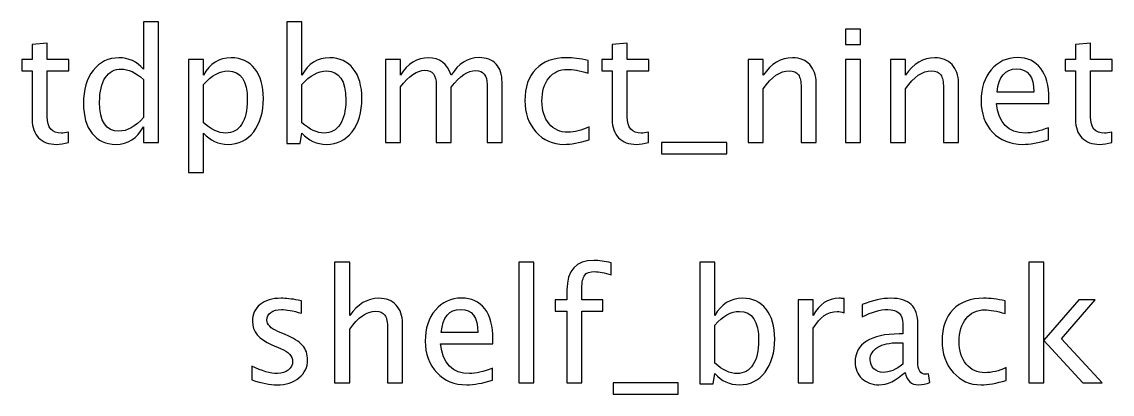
# Model space of a CAD drawing. Header units: centimetres. Extents: x -11.7 to 11.7, y -12.7 to 14.1.
# Drawn here: x -5.89 to 2.96, y 11.13 to 14.15 of the extents above; entities that cross this region are included whole.
import ezdxf

# ---------------------------------------------------------------- set-up
doc = ezdxf.new("R2010")
doc.units = ezdxf.units.CM
doc.header["$MEASUREMENT"] = 0
doc.layers.add('Layer 1', color=7, linetype='Continuous')

msp = doc.modelspace()

# ---------------------------------------------------------------- linework, layer by layer
at = {"layer": 'Layer 1'}
for points, knots in [([(-4.904, 13.17044), (-4.904, 13.17044), (-4.904, 13.29681), (-4.904, 13.29681), (-4.904, 13.29681), (-4.95374, 13.2024), (-5.02867, 13.1552), (-5.12879, 13.1552), (-5.12879, 13.1552), (-5.21007, 13.1552), (-5.27399, 13.18462), (-5.32056, 13.24368), (-5.32056, 13.24368), (-5.36713, 13.30273), (-5.39041, 13.38338), (-5.39041, 13.48561), (-5.39041, 13.48561), (-5.39041, 13.59737), (-5.36395, 13.68733), (-5.31125, 13.75549), (-5.31125, 13.75549), (-5.25833, 13.82343), (-5.1889, 13.85751), (-5.10275, 13.85751), (-5.10275, 13.85751), (-5.02296, 13.85751), (-4.95649, 13.82703), (-4.904, 13.76586), (-4.904, 13.76586), (-4.904, 13.76586), (-4.904, 14.14961), (-4.904, 14.14961), (-4.904, 14.14961), (-4.904, 14.14961), (-4.78208, 14.14961), (-4.78208, 14.14961), (-4.78208, 14.14961), (-4.78208, 14.14961), (-4.78208, 13.17044), (-4.78208, 13.17044), (-4.78208, 13.17044), (-4.78208, 13.17044), (-4.904, 13.17044), (-4.904, 13.17044)], [0, 0, 0, 0, 0.0833333, 0.0833333, 0.0833333, 0.0833333, 0.1666667, 0.1666667, 0.1666667, 0.1666667, 0.25, 0.25, 0.25, 0.25, 0.3333333, 0.3333333, 0.3333333, 0.3333333, 0.4166667, 0.4166667, 0.4166667, 0.4166667, 0.5, 0.5, 0.5, 0.5, 0.5833333, 0.5833333, 0.5833333, 0.5833333, 0.6666667, 0.6666667, 0.6666667, 0.6666667, 0.75, 0.75, 0.75, 0.75, 0.8333333, 0.8333333, 0.8333333, 0.8333333, 1, 1, 1, 1]), ([(-3.73857, 13.16282), (-3.73857, 13.16282), (-3.73857, 14.14961), (-3.73857, 14.14961), (-3.73857, 14.14961), (-3.73857, 14.14961), (-3.61665, 14.14961), (-3.61665, 14.14961), (-3.61665, 14.14961), (-3.61665, 14.14961), (-3.61665, 13.71633), (-3.61665, 13.71633), (-3.61665, 13.71633), (-3.5667, 13.81052), (-3.49155, 13.85751), (-3.39144, 13.85751), (-3.39144, 13.85751), (-3.31037, 13.85751), (-3.24666, 13.82809), (-3.20009, 13.76903), (-3.20009, 13.76903), (-3.15352, 13.70998), (-3.13024, 13.62933), (-3.13024, 13.5271), (-3.13024, 13.5271), (-3.13024, 13.41576), (-3.1567, 13.3258), (-3.2094, 13.25765), (-3.2094, 13.25765), (-3.26211, 13.18928), (-3.33153, 13.1552), (-3.41747, 13.1552), (-3.41747, 13.1552), (-3.49727, 13.1552), (-3.56373, 13.18568), (-3.61665, 13.24685), (-3.61665, 13.24685), (-3.61665, 13.24685), (-3.63147, 13.16282), (-3.63147, 13.16282), (-3.63147, 13.16282), (-3.63147, 13.16282), (-3.73857, 13.16282), (-3.73857, 13.16282)], [0, 0, 0, 0, 0.0833333, 0.0833333, 0.0833333, 0.0833333, 0.1666667, 0.1666667, 0.1666667, 0.1666667, 0.25, 0.25, 0.25, 0.25, 0.3333333, 0.3333333, 0.3333333, 0.3333333, 0.4166667, 0.4166667, 0.4166667, 0.4166667, 0.5, 0.5, 0.5, 0.5, 0.5833333, 0.5833333, 0.5833333, 0.5833333, 0.6666667, 0.6666667, 0.6666667, 0.6666667, 0.75, 0.75, 0.75, 0.75, 0.8333333, 0.8333333, 0.8333333, 0.8333333, 1, 1, 1, 1]), ([(0.79512, 13.96673), (0.79512, 13.96673), (0.79512, 14.08865), (0.79512, 14.08865), (0.79512, 14.08865), (0.79512, 14.08865), (0.91704, 14.08865), (0.91704, 14.08865), (0.91704, 14.08865), (0.91704, 14.08865), (0.91704, 13.96673), (0.91704, 13.96673), (0.91704, 13.96673), (0.91704, 13.96673), (0.79512, 13.96673), (0.79512, 13.96673)], [0, 0, 0, 0, 0.2, 0.2, 0.2, 0.2, 0.4, 0.4, 0.4, 0.4, 0.6, 0.6, 0.6, 0.6, 1, 1, 1, 1]), ([(-5.51106, 13.17065), (-5.54874, 13.16028), (-5.58154, 13.1552), (-5.60927, 13.1552), (-5.60927, 13.1552), (-5.6715, 13.1552), (-5.71997, 13.17298), (-5.75469, 13.20854), (-5.75469, 13.20854), (-5.78961, 13.2441), (-5.80697, 13.29342), (-5.80697, 13.35671), (-5.80697, 13.35671), (-5.80697, 13.35671), (-5.80697, 13.7521), (-5.80697, 13.7521), (-5.80697, 13.7521), (-5.80697, 13.7521), (-5.89121, 13.7521), (-5.89121, 13.7521), (-5.89121, 13.7521), (-5.89121, 13.7521), (-5.89121, 13.84354), (-5.89121, 13.84354), (-5.89121, 13.84354), (-5.89121, 13.84354), (-5.80697, 13.84354), (-5.80697, 13.84354), (-5.80697, 13.84354), (-5.80697, 13.84354), (-5.80697, 13.96525), (-5.80697, 13.96525), (-5.80697, 13.96525), (-5.80697, 13.96525), (-5.68505, 13.97689), (-5.68505, 13.97689), (-5.68505, 13.97689), (-5.68505, 13.97689), (-5.68505, 13.84354), (-5.68505, 13.84354), (-5.68505, 13.84354), (-5.68505, 13.84354), (-5.50852, 13.84354), (-5.50852, 13.84354), (-5.50852, 13.84354), (-5.50852, 13.84354), (-5.50852, 13.7521), (-5.50852, 13.7521), (-5.50852, 13.7521), (-5.50852, 13.7521), (-5.68505, 13.7521), (-5.68505, 13.7521), (-5.68505, 13.7521), (-5.68505, 13.7521), (-5.68505, 13.37872), (-5.68505, 13.37872), (-5.68505, 13.37872), (-5.68505, 13.29067), (-5.64674, 13.24664), (-5.57033, 13.24664), (-5.57033, 13.24664), (-5.55403, 13.24664), (-5.53434, 13.24939), (-5.51106, 13.25468), (-5.51106, 13.25468), (-5.51106, 13.25468), (-5.51106, 13.17065), (-5.51106, 13.17065)], [0, 0, 0, 0, 0.0555556, 0.0555556, 0.0555556, 0.0555556, 0.1111111, 0.1111111, 0.1111111, 0.1111111, 0.1666667, 0.1666667, 0.1666667, 0.1666667, 0.2222222, 0.2222222, 0.2222222, 0.2222222, 0.2777778, 0.2777778, 0.2777778, 0.2777778, 0.3333333, 0.3333333, 0.3333333, 0.3333333, 0.3888889, 0.3888889, 0.3888889, 0.3888889, 0.4444444, 0.4444444, 0.4444444, 0.4444444, 0.5, 0.5, 0.5, 0.5, 0.5555556, 0.5555556, 0.5555556, 0.5555556, 0.6111111, 0.6111111, 0.6111111, 0.6111111, 0.6666667, 0.6666667, 0.6666667, 0.6666667, 0.7222222, 0.7222222, 0.7222222, 0.7222222, 0.7777778, 0.7777778, 0.7777778, 0.7777778, 0.8333333, 0.8333333, 0.8333333, 0.8333333, 0.8888889, 0.8888889, 0.8888889, 0.8888889, 1, 1, 1, 1]), ([(-0.80212, 13.17065), (-0.8398, 13.16028), (-0.8726, 13.1552), (-0.90033, 13.1552), (-0.90033, 13.1552), (-0.96256, 13.1552), (-1.01103, 13.17298), (-1.04575, 13.20854), (-1.04575, 13.20854), (-1.08067, 13.2441), (-1.09803, 13.29342), (-1.09803, 13.35671), (-1.09803, 13.35671), (-1.09803, 13.35671), (-1.09803, 13.7521), (-1.09803, 13.7521), (-1.09803, 13.7521), (-1.09803, 13.7521), (-1.18227, 13.7521), (-1.18227, 13.7521), (-1.18227, 13.7521), (-1.18227, 13.7521), (-1.18227, 13.84354), (-1.18227, 13.84354), (-1.18227, 13.84354), (-1.18227, 13.84354), (-1.09803, 13.84354), (-1.09803, 13.84354), (-1.09803, 13.84354), (-1.09803, 13.84354), (-1.09803, 13.96525), (-1.09803, 13.96525), (-1.09803, 13.96525), (-1.09803, 13.96525), (-0.97611, 13.97689), (-0.97611, 13.97689), (-0.97611, 13.97689), (-0.97611, 13.97689), (-0.97611, 13.84354), (-0.97611, 13.84354), (-0.97611, 13.84354), (-0.97611, 13.84354), (-0.79958, 13.84354), (-0.79958, 13.84354), (-0.79958, 13.84354), (-0.79958, 13.84354), (-0.79958, 13.7521), (-0.79958, 13.7521), (-0.79958, 13.7521), (-0.79958, 13.7521), (-0.97611, 13.7521), (-0.97611, 13.7521), (-0.97611, 13.7521), (-0.97611, 13.7521), (-0.97611, 13.37872), (-0.97611, 13.37872), (-0.97611, 13.37872), (-0.97611, 13.29067), (-0.9378, 13.24664), (-0.86139, 13.24664), (-0.86139, 13.24664), (-0.84509, 13.24664), (-0.8254, 13.24939), (-0.80212, 13.25468), (-0.80212, 13.25468), (-0.80212, 13.25468), (-0.80212, 13.17065), (-0.80212, 13.17065)], [0, 0, 0, 0, 0.0555556, 0.0555556, 0.0555556, 0.0555556, 0.1111111, 0.1111111, 0.1111111, 0.1111111, 0.1666667, 0.1666667, 0.1666667, 0.1666667, 0.2222222, 0.2222222, 0.2222222, 0.2222222, 0.2777778, 0.2777778, 0.2777778, 0.2777778, 0.3333333, 0.3333333, 0.3333333, 0.3333333, 0.3888889, 0.3888889, 0.3888889, 0.3888889, 0.4444444, 0.4444444, 0.4444444, 0.4444444, 0.5, 0.5, 0.5, 0.5, 0.5555556, 0.5555556, 0.5555556, 0.5555556, 0.6111111, 0.6111111, 0.6111111, 0.6111111, 0.6666667, 0.6666667, 0.6666667, 0.6666667, 0.7222222, 0.7222222, 0.7222222, 0.7222222, 0.7777778, 0.7777778, 0.7777778, 0.7777778, 0.8333333, 0.8333333, 0.8333333, 0.8333333, 0.8888889, 0.8888889, 0.8888889, 0.8888889, 1, 1, 1, 1]), ([(2.95899, 13.17065), (2.92131, 13.16028), (2.88851, 13.1552), (2.86078, 13.1552), (2.86078, 13.1552), (2.79855, 13.1552), (2.75008, 13.17298), (2.71536, 13.20854), (2.71536, 13.20854), (2.68044, 13.2441), (2.66308, 13.29342), (2.66308, 13.35671), (2.66308, 13.35671), (2.66308, 13.35671), (2.66308, 13.7521), (2.66308, 13.7521), (2.66308, 13.7521), (2.66308, 13.7521), (2.57884, 13.7521), (2.57884, 13.7521), (2.57884, 13.7521), (2.57884, 13.7521), (2.57884, 13.84354), (2.57884, 13.84354), (2.57884, 13.84354), (2.57884, 13.84354), (2.66308, 13.84354), (2.66308, 13.84354), (2.66308, 13.84354), (2.66308, 13.84354), (2.66308, 13.96525), (2.66308, 13.96525), (2.66308, 13.96525), (2.66308, 13.96525), (2.785, 13.97689), (2.785, 13.97689), (2.785, 13.97689), (2.785, 13.97689), (2.785, 13.84354), (2.785, 13.84354), (2.785, 13.84354), (2.785, 13.84354), (2.96153, 13.84354), (2.96153, 13.84354), (2.96153, 13.84354), (2.96153, 13.84354), (2.96153, 13.7521), (2.96153, 13.7521), (2.96153, 13.7521), (2.96153, 13.7521), (2.785, 13.7521), (2.785, 13.7521), (2.785, 13.7521), (2.785, 13.7521), (2.785, 13.37872), (2.785, 13.37872), (2.785, 13.37872), (2.785, 13.29067), (2.82331, 13.24664), (2.89972, 13.24664), (2.89972, 13.24664), (2.91602, 13.24664), (2.93571, 13.24939), (2.95899, 13.25468), (2.95899, 13.25468), (2.95899, 13.25468), (2.95899, 13.17065), (2.95899, 13.17065)], [0, 0, 0, 0, 0.0555556, 0.0555556, 0.0555556, 0.0555556, 0.1111111, 0.1111111, 0.1111111, 0.1111111, 0.1666667, 0.1666667, 0.1666667, 0.1666667, 0.2222222, 0.2222222, 0.2222222, 0.2222222, 0.2777778, 0.2777778, 0.2777778, 0.2777778, 0.3333333, 0.3333333, 0.3333333, 0.3333333, 0.3888889, 0.3888889, 0.3888889, 0.3888889, 0.4444444, 0.4444444, 0.4444444, 0.4444444, 0.5, 0.5, 0.5, 0.5, 0.5555556, 0.5555556, 0.5555556, 0.5555556, 0.6111111, 0.6111111, 0.6111111, 0.6111111, 0.6666667, 0.6666667, 0.6666667, 0.6666667, 0.7222222, 0.7222222, 0.7222222, 0.7222222, 0.7777778, 0.7777778, 0.7777778, 0.7777778, 0.8333333, 0.8333333, 0.8333333, 0.8333333, 0.8888889, 0.8888889, 0.8888889, 0.8888889, 1, 1, 1, 1]), ([(-4.53782, 12.92533), (-4.53782, 12.92533), (-4.53782, 13.84354), (-4.53782, 13.84354), (-4.53782, 13.84354), (-4.53782, 13.84354), (-4.4159, 13.84354), (-4.4159, 13.84354), (-4.4159, 13.84354), (-4.4159, 13.84354), (-4.4159, 13.71633), (-4.4159, 13.71633), (-4.4159, 13.71633), (-4.36595, 13.81052), (-4.2908, 13.85751), (-4.19069, 13.85751), (-4.19069, 13.85751), (-4.10962, 13.85751), (-4.04591, 13.82809), (-3.99934, 13.76903), (-3.99934, 13.76903), (-3.95277, 13.70998), (-3.92949, 13.62933), (-3.92949, 13.5271), (-3.92949, 13.5271), (-3.92949, 13.41576), (-3.95595, 13.3258), (-4.00865, 13.25765), (-4.00865, 13.25765), (-4.06136, 13.18928), (-4.13078, 13.1552), (-4.21672, 13.1552), (-4.21672, 13.1552), (-4.29652, 13.1552), (-4.36298, 13.18568), (-4.4159, 13.24685), (-4.4159, 13.24685), (-4.4159, 13.24685), (-4.4159, 12.92533), (-4.4159, 12.92533), (-4.4159, 12.92533), (-4.4159, 12.92533), (-4.53782, 12.92533), (-4.53782, 12.92533)], [0, 0, 0, 0, 0.0833333, 0.0833333, 0.0833333, 0.0833333, 0.1666667, 0.1666667, 0.1666667, 0.1666667, 0.25, 0.25, 0.25, 0.25, 0.3333333, 0.3333333, 0.3333333, 0.3333333, 0.4166667, 0.4166667, 0.4166667, 0.4166667, 0.5, 0.5, 0.5, 0.5, 0.5833333, 0.5833333, 0.5833333, 0.5833333, 0.6666667, 0.6666667, 0.6666667, 0.6666667, 0.75, 0.75, 0.75, 0.75, 0.8333333, 0.8333333, 0.8333333, 0.8333333, 1, 1, 1, 1]), ([(-2.93932, 13.17044), (-2.93932, 13.17044), (-2.93932, 13.84354), (-2.93932, 13.84354), (-2.93932, 13.84354), (-2.93932, 13.84354), (-2.8174, 13.84354), (-2.8174, 13.84354), (-2.8174, 13.84354), (-2.8174, 13.84354), (-2.8174, 13.71633), (-2.8174, 13.71633), (-2.8174, 13.71633), (-2.75792, 13.81052), (-2.68172, 13.85751), (-2.58838, 13.85751), (-2.58838, 13.85751), (-2.49842, 13.85751), (-2.43725, 13.81052), (-2.40465, 13.71633), (-2.40465, 13.71633), (-2.34686, 13.81137), (-2.27151, 13.85878), (-2.17901, 13.85878), (-2.17901, 13.85878), (-2.11996, 13.85878), (-2.07403, 13.84142), (-2.04122, 13.8065), (-2.04122, 13.8065), (-2.00841, 13.77157), (-1.9919, 13.72268), (-1.9919, 13.65981), (-1.9919, 13.65981), (-1.9919, 13.65981), (-1.9919, 13.17044), (-1.9919, 13.17044), (-1.9919, 13.17044), (-1.9919, 13.17044), (-2.11382, 13.17044), (-2.11382, 13.17044), (-2.11382, 13.17044), (-2.11382, 13.17044), (-2.11382, 13.63971), (-2.11382, 13.63971), (-2.11382, 13.63971), (-2.11382, 13.71633), (-2.1443, 13.75464), (-2.20526, 13.75464), (-2.20526, 13.75464), (-2.26855, 13.75464), (-2.33501, 13.70998), (-2.40465, 13.62044), (-2.40465, 13.62044), (-2.40465, 13.62044), (-2.40465, 13.17044), (-2.40465, 13.17044), (-2.40465, 13.17044), (-2.40465, 13.17044), (-2.52657, 13.17044), (-2.52657, 13.17044), (-2.52657, 13.17044), (-2.52657, 13.17044), (-2.52657, 13.64013), (-2.52657, 13.64013), (-2.52657, 13.64013), (-2.52657, 13.71739), (-2.55747, 13.75591), (-2.61949, 13.75591), (-2.61949, 13.75591), (-2.68109, 13.75591), (-2.74713, 13.71104), (-2.8174, 13.62108), (-2.8174, 13.62108), (-2.8174, 13.62108), (-2.8174, 13.17044), (-2.8174, 13.17044), (-2.8174, 13.17044), (-2.8174, 13.17044), (-2.93932, 13.17044), (-2.93932, 13.17044)], [0, 0, 0, 0, 0.047619, 0.047619, 0.047619, 0.047619, 0.0952381, 0.0952381, 0.0952381, 0.0952381, 0.1428571, 0.1428571, 0.1428571, 0.1428571, 0.1904762, 0.1904762, 0.1904762, 0.1904762, 0.2380952, 0.2380952, 0.2380952, 0.2380952, 0.2857143, 0.2857143, 0.2857143, 0.2857143, 0.3333333, 0.3333333, 0.3333333, 0.3333333, 0.3809524, 0.3809524, 0.3809524, 0.3809524, 0.4285714, 0.4285714, 0.4285714, 0.4285714, 0.4761905, 0.4761905, 0.4761905, 0.4761905, 0.5238095, 0.5238095, 0.5238095, 0.5238095, 0.5714286, 0.5714286, 0.5714286, 0.5714286, 0.6190476, 0.6190476, 0.6190476, 0.6190476, 0.6666667, 0.6666667, 0.6666667, 0.6666667, 0.7142857, 0.7142857, 0.7142857, 0.7142857, 0.7619048, 0.7619048, 0.7619048, 0.7619048, 0.8095238, 0.8095238, 0.8095238, 0.8095238, 0.8571429, 0.8571429, 0.8571429, 0.8571429, 0.9047619, 0.9047619, 0.9047619, 0.9047619, 1, 1, 1, 1]), ([(-1.2862, 13.19076), (-1.36515, 13.16705), (-1.43331, 13.1552), (-1.49067, 13.1552), (-1.49067, 13.1552), (-1.58169, 13.1552), (-1.65704, 13.18886), (-1.71694, 13.25595), (-1.71694, 13.25595), (-1.77684, 13.32326), (-1.8069, 13.40814), (-1.8069, 13.51038), (-1.8069, 13.51038), (-1.8069, 13.6196), (-1.77727, 13.7049), (-1.718, 13.76586), (-1.718, 13.76586), (-1.65873, 13.82703), (-1.57597, 13.85751), (-1.46971, 13.85751), (-1.46971, 13.85751), (-1.41743, 13.85751), (-1.35859, 13.85031), (-1.29382, 13.83592), (-1.29382, 13.83592), (-1.29382, 13.83592), (-1.29382, 13.73305), (-1.29382, 13.73305), (-1.29382, 13.73305), (-1.36261, 13.75337), (-1.4187, 13.76353), (-1.46188, 13.76353), (-1.46188, 13.76353), (-1.52454, 13.76353), (-1.5747, 13.74004), (-1.61217, 13.69326), (-1.61217, 13.69326), (-1.64963, 13.64648), (-1.66847, 13.58404), (-1.66847, 13.50614), (-1.66847, 13.50614), (-1.66847, 13.43058), (-1.649, 13.36962), (-1.61026, 13.32284), (-1.61026, 13.32284), (-1.57153, 13.27627), (-1.52094, 13.25299), (-1.45807, 13.25299), (-1.45807, 13.25299), (-1.4024, 13.25299), (-1.34525, 13.26738), (-1.2862, 13.29617), (-1.2862, 13.29617), (-1.2862, 13.29617), (-1.2862, 13.19076), (-1.2862, 13.19076)], [0, 0, 0, 0, 0.0666667, 0.0666667, 0.0666667, 0.0666667, 0.1333333, 0.1333333, 0.1333333, 0.1333333, 0.2, 0.2, 0.2, 0.2, 0.2666667, 0.2666667, 0.2666667, 0.2666667, 0.3333333, 0.3333333, 0.3333333, 0.3333333, 0.4, 0.4, 0.4, 0.4, 0.4666667, 0.4666667, 0.4666667, 0.4666667, 0.5333333, 0.5333333, 0.5333333, 0.5333333, 0.6, 0.6, 0.6, 0.6, 0.6666667, 0.6666667, 0.6666667, 0.6666667, 0.7333333, 0.7333333, 0.7333333, 0.7333333, 0.8, 0.8, 0.8, 0.8, 0.8666667, 0.8666667, 0.8666667, 0.8666667, 1, 1, 1, 1]), ([(0.00687, 13.17044), (0.00687, 13.17044), (0.00687, 13.84354), (0.00687, 13.84354), (0.00687, 13.84354), (0.00687, 13.84354), (0.12879, 13.84354), (0.12879, 13.84354), (0.12879, 13.84354), (0.12879, 13.84354), (0.12879, 13.71633), (0.12879, 13.71633), (0.12879, 13.71633), (0.19335, 13.81052), (0.27251, 13.85751), (0.36607, 13.85751), (0.36607, 13.85751), (0.42491, 13.85751), (0.47169, 13.8391), (0.50619, 13.80205), (0.50619, 13.80205), (0.54069, 13.76522), (0.55805, 13.71548), (0.55805, 13.65325), (0.55805, 13.65325), (0.55805, 13.65325), (0.55805, 13.17044), (0.55805, 13.17044), (0.55805, 13.17044), (0.55805, 13.17044), (0.43613, 13.17044), (0.43613, 13.17044), (0.43613, 13.17044), (0.43613, 13.17044), (0.43613, 13.61346), (0.43613, 13.61346), (0.43613, 13.61346), (0.43613, 13.66341), (0.42872, 13.69897), (0.41412, 13.72014), (0.41412, 13.72014), (0.3993, 13.74152), (0.37496, 13.7521), (0.34088, 13.7521), (0.34088, 13.7521), (0.26595, 13.7521), (0.19525, 13.70321), (0.12879, 13.60542), (0.12879, 13.60542), (0.12879, 13.60542), (0.12879, 13.17044), (0.12879, 13.17044), (0.12879, 13.17044), (0.12879, 13.17044), (0.00687, 13.17044), (0.00687, 13.17044)], [0, 0, 0, 0, 0.0666667, 0.0666667, 0.0666667, 0.0666667, 0.1333333, 0.1333333, 0.1333333, 0.1333333, 0.2, 0.2, 0.2, 0.2, 0.2666667, 0.2666667, 0.2666667, 0.2666667, 0.3333333, 0.3333333, 0.3333333, 0.3333333, 0.4, 0.4, 0.4, 0.4, 0.4666667, 0.4666667, 0.4666667, 0.4666667, 0.5333333, 0.5333333, 0.5333333, 0.5333333, 0.6, 0.6, 0.6, 0.6, 0.6666667, 0.6666667, 0.6666667, 0.6666667, 0.7333333, 0.7333333, 0.7333333, 0.7333333, 0.8, 0.8, 0.8, 0.8, 0.8666667, 0.8666667, 0.8666667, 0.8666667, 1, 1, 1, 1]), ([(0.79512, 13.17044), (0.79512, 13.17044), (0.79512, 13.84354), (0.79512, 13.84354), (0.79512, 13.84354), (0.79512, 13.84354), (0.91704, 13.84354), (0.91704, 13.84354), (0.91704, 13.84354), (0.91704, 13.84354), (0.91704, 13.17044), (0.91704, 13.17044), (0.91704, 13.17044), (0.91704, 13.17044), (0.79512, 13.17044), (0.79512, 13.17044)], [0, 0, 0, 0, 0.2, 0.2, 0.2, 0.2, 0.4, 0.4, 0.4, 0.4, 0.6, 0.6, 0.6, 0.6, 1, 1, 1, 1]), ([(1.16215, 13.17044), (1.16215, 13.17044), (1.16215, 13.84354), (1.16215, 13.84354), (1.16215, 13.84354), (1.16215, 13.84354), (1.28407, 13.84354), (1.28407, 13.84354), (1.28407, 13.84354), (1.28407, 13.84354), (1.28407, 13.71633), (1.28407, 13.71633), (1.28407, 13.71633), (1.34863, 13.81052), (1.42779, 13.85751), (1.52135, 13.85751), (1.52135, 13.85751), (1.58019, 13.85751), (1.62697, 13.8391), (1.66147, 13.80205), (1.66147, 13.80205), (1.69597, 13.76522), (1.71333, 13.71548), (1.71333, 13.65325), (1.71333, 13.65325), (1.71333, 13.65325), (1.71333, 13.17044), (1.71333, 13.17044), (1.71333, 13.17044), (1.71333, 13.17044), (1.59141, 13.17044), (1.59141, 13.17044), (1.59141, 13.17044), (1.59141, 13.17044), (1.59141, 13.61346), (1.59141, 13.61346), (1.59141, 13.61346), (1.59141, 13.66341), (1.584, 13.69897), (1.5694, 13.72014), (1.5694, 13.72014), (1.55458, 13.74152), (1.53024, 13.7521), (1.49616, 13.7521), (1.49616, 13.7521), (1.42123, 13.7521), (1.35053, 13.70321), (1.28407, 13.60542), (1.28407, 13.60542), (1.28407, 13.60542), (1.28407, 13.17044), (1.28407, 13.17044), (1.28407, 13.17044), (1.28407, 13.17044), (1.16215, 13.17044), (1.16215, 13.17044)], [0, 0, 0, 0, 0.0666667, 0.0666667, 0.0666667, 0.0666667, 0.1333333, 0.1333333, 0.1333333, 0.1333333, 0.2, 0.2, 0.2, 0.2, 0.2666667, 0.2666667, 0.2666667, 0.2666667, 0.3333333, 0.3333333, 0.3333333, 0.3333333, 0.4, 0.4, 0.4, 0.4, 0.4666667, 0.4666667, 0.4666667, 0.4666667, 0.5333333, 0.5333333, 0.5333333, 0.5333333, 0.6, 0.6, 0.6, 0.6, 0.6666667, 0.6666667, 0.6666667, 0.6666667, 0.7333333, 0.7333333, 0.7333333, 0.7333333, 0.8, 0.8, 0.8, 0.8, 0.8666667, 0.8666667, 0.8666667, 0.8666667, 1, 1, 1, 1]), ([(2.44443, 13.19203), (2.36252, 13.16748), (2.29245, 13.1552), (2.23403, 13.1552), (2.23403, 13.1552), (2.13434, 13.1552), (2.05327, 13.18822), (1.99083, 13.25405), (1.99083, 13.25405), (1.92839, 13.31988), (1.89706, 13.40518), (1.89706, 13.51017), (1.89706, 13.51017), (1.89706, 13.61198), (1.92458, 13.69559), (1.97982, 13.76099), (1.97982, 13.76099), (2.03507, 13.82618), (2.10576, 13.85878), (2.19191, 13.85878), (2.19191, 13.85878), (2.2734, 13.85878), (2.33648, 13.82978), (2.38093, 13.77179), (2.38093, 13.77179), (2.42538, 13.71379), (2.44761, 13.63166), (2.44761, 13.52519), (2.44761, 13.52519), (2.44761, 13.52519), (2.44697, 13.48794), (2.44697, 13.48794), (2.44697, 13.48794), (2.44697, 13.48794), (2.02152, 13.48794), (2.02152, 13.48794), (2.02152, 13.48794), (2.0393, 13.32707), (2.11783, 13.24664), (2.25689, 13.24664), (2.25689, 13.24664), (2.30791, 13.24664), (2.37035, 13.26103), (2.44443, 13.28982), (2.44443, 13.28982), (2.44443, 13.28982), (2.44443, 13.19203), (2.44443, 13.19203)], [0, 0, 0, 0, 0.0769231, 0.0769231, 0.0769231, 0.0769231, 0.1538462, 0.1538462, 0.1538462, 0.1538462, 0.2307692, 0.2307692, 0.2307692, 0.2307692, 0.3076923, 0.3076923, 0.3076923, 0.3076923, 0.3846154, 0.3846154, 0.3846154, 0.3846154, 0.4615385, 0.4615385, 0.4615385, 0.4615385, 0.5384615, 0.5384615, 0.5384615, 0.5384615, 0.6153846, 0.6153846, 0.6153846, 0.6153846, 0.6923077, 0.6923077, 0.6923077, 0.6923077, 0.7692308, 0.7692308, 0.7692308, 0.7692308, 0.8461538, 0.8461538, 0.8461538, 0.8461538, 1, 1, 1, 1]), ([(-4.904, 13.68246), (-4.96729, 13.73813), (-5.02719, 13.76607), (-5.08392, 13.76607), (-5.08392, 13.76607), (-5.1398, 13.76607), (-5.18298, 13.74279), (-5.21367, 13.69601), (-5.21367, 13.69601), (-5.24436, 13.64944), (-5.2596, 13.5834), (-5.2596, 13.49789), (-5.2596, 13.49789), (-5.2596, 13.34062), (-5.20753, 13.26188), (-5.10318, 13.26188), (-5.10318, 13.26188), (-5.03544, 13.26188), (-4.96898, 13.29892), (-4.904, 13.37279), (-4.904, 13.37279), (-4.904, 13.37279), (-4.904, 13.68246), (-4.904, 13.68246)], [0, 0, 0, 0, 0.1428571, 0.1428571, 0.1428571, 0.1428571, 0.2857143, 0.2857143, 0.2857143, 0.2857143, 0.4285714, 0.4285714, 0.4285714, 0.4285714, 0.5714286, 0.5714286, 0.5714286, 0.5714286, 0.7142857, 0.7142857, 0.7142857, 0.7142857, 1, 1, 1, 1]), ([(-4.4159, 13.33088), (-4.35303, 13.27479), (-4.29313, 13.24664), (-4.23619, 13.24664), (-4.23619, 13.24664), (-4.1801, 13.24664), (-4.13671, 13.27014), (-4.10623, 13.31691), (-4.10623, 13.31691), (-4.07554, 13.36369), (-4.0603, 13.42952), (-4.0603, 13.51461), (-4.0603, 13.51461), (-4.0603, 13.67209), (-4.11237, 13.75083), (-4.21651, 13.75083), (-4.21651, 13.75083), (-4.28467, 13.75083), (-4.35113, 13.714), (-4.4159, 13.64013), (-4.4159, 13.64013), (-4.4159, 13.64013), (-4.4159, 13.33088), (-4.4159, 13.33088)], [0, 0, 0, 0, 0.1428571, 0.1428571, 0.1428571, 0.1428571, 0.2857143, 0.2857143, 0.2857143, 0.2857143, 0.4285714, 0.4285714, 0.4285714, 0.4285714, 0.5714286, 0.5714286, 0.5714286, 0.5714286, 0.7142857, 0.7142857, 0.7142857, 0.7142857, 1, 1, 1, 1]), ([(-3.61665, 13.33088), (-3.55378, 13.27479), (-3.49388, 13.24664), (-3.43694, 13.24664), (-3.43694, 13.24664), (-3.38085, 13.24664), (-3.33746, 13.27014), (-3.30698, 13.31691), (-3.30698, 13.31691), (-3.27629, 13.36369), (-3.26105, 13.42952), (-3.26105, 13.51461), (-3.26105, 13.51461), (-3.26105, 13.67209), (-3.31312, 13.75083), (-3.41726, 13.75083), (-3.41726, 13.75083), (-3.48542, 13.75083), (-3.55188, 13.714), (-3.61665, 13.64013), (-3.61665, 13.64013), (-3.61665, 13.64013), (-3.61665, 13.33088), (-3.61665, 13.33088)], [0, 0, 0, 0, 0.1428571, 0.1428571, 0.1428571, 0.1428571, 0.2857143, 0.2857143, 0.2857143, 0.2857143, 0.4285714, 0.4285714, 0.4285714, 0.4285714, 0.5714286, 0.5714286, 0.5714286, 0.5714286, 0.7142857, 0.7142857, 0.7142857, 0.7142857, 1, 1, 1, 1]), ([(2.02787, 13.57938), (2.02787, 13.57938), (2.32505, 13.57938), (2.32505, 13.57938), (2.32505, 13.57938), (2.32505, 13.70469), (2.27827, 13.76734), (2.18493, 13.76734), (2.18493, 13.76734), (2.09095, 13.76734), (2.03867, 13.70469), (2.02787, 13.57938)], [0, 0, 0, 0, 0.25, 0.25, 0.25, 0.25, 0.5, 0.5, 0.5, 0.5, 1, 1, 1, 1]), ([(-0.69671, 13.079), (-0.69671, 13.079), (-0.69671, 13.17044), (-0.69671, 13.17044), (-0.69671, 13.17044), (-0.69671, 13.17044), (-0.16839, 13.17044), (-0.16839, 13.17044), (-0.16839, 13.17044), (-0.16839, 13.17044), (-0.16839, 13.079), (-0.16839, 13.079), (-0.16839, 13.079), (-0.16839, 13.079), (-0.69671, 13.079), (-0.69671, 13.079)], [0, 0, 0, 0, 0.2, 0.2, 0.2, 0.2, 0.4, 0.4, 0.4, 0.4, 0.6, 0.6, 0.6, 0.6, 1, 1, 1, 1]), ([(-3.35121, 11.21887), (-3.35121, 11.21887), (-3.35121, 12.19804), (-3.35121, 12.19804), (-3.35121, 12.19804), (-3.35121, 12.19804), (-3.22929, 12.19804), (-3.22929, 12.19804), (-3.22929, 12.19804), (-3.22929, 12.19804), (-3.22929, 11.76476), (-3.22929, 11.76476), (-3.22929, 11.76476), (-3.16473, 11.85895), (-3.08557, 11.90594), (-2.99201, 11.90594), (-2.99201, 11.90594), (-2.93317, 11.90594), (-2.88639, 11.88753), (-2.85189, 11.85048), (-2.85189, 11.85048), (-2.81739, 11.81365), (-2.80003, 11.76391), (-2.80003, 11.70168), (-2.80003, 11.70168), (-2.80003, 11.70168), (-2.80003, 11.21887), (-2.80003, 11.21887), (-2.80003, 11.21887), (-2.80003, 11.21887), (-2.92195, 11.21887), (-2.92195, 11.21887), (-2.92195, 11.21887), (-2.92195, 11.21887), (-2.92195, 11.66189), (-2.92195, 11.66189), (-2.92195, 11.66189), (-2.92195, 11.71184), (-2.92936, 11.7474), (-2.94396, 11.76857), (-2.94396, 11.76857), (-2.95878, 11.78995), (-2.98312, 11.80053), (-3.0172, 11.80053), (-3.0172, 11.80053), (-3.09213, 11.80053), (-3.16283, 11.75164), (-3.22929, 11.65385), (-3.22929, 11.65385), (-3.22929, 11.65385), (-3.22929, 11.21887), (-3.22929, 11.21887), (-3.22929, 11.21887), (-3.22929, 11.21887), (-3.35121, 11.21887), (-3.35121, 11.21887)], [0, 0, 0, 0, 0.0666667, 0.0666667, 0.0666667, 0.0666667, 0.1333333, 0.1333333, 0.1333333, 0.1333333, 0.2, 0.2, 0.2, 0.2, 0.2666667, 0.2666667, 0.2666667, 0.2666667, 0.3333333, 0.3333333, 0.3333333, 0.3333333, 0.4, 0.4, 0.4, 0.4, 0.4666667, 0.4666667, 0.4666667, 0.4666667, 0.5333333, 0.5333333, 0.5333333, 0.5333333, 0.6, 0.6, 0.6, 0.6, 0.6666667, 0.6666667, 0.6666667, 0.6666667, 0.7333333, 0.7333333, 0.7333333, 0.7333333, 0.8, 0.8, 0.8, 0.8, 0.8666667, 0.8666667, 0.8666667, 0.8666667, 1, 1, 1, 1]), ([(-1.85536, 11.21887), (-1.85536, 11.21887), (-1.85536, 12.19804), (-1.85536, 12.19804), (-1.85536, 12.19804), (-1.85536, 12.19804), (-1.73344, 12.19804), (-1.73344, 12.19804), (-1.73344, 12.19804), (-1.73344, 12.19804), (-1.73344, 11.21887), (-1.73344, 11.21887), (-1.73344, 11.21887), (-1.73344, 11.21887), (-1.85536, 11.21887), (-1.85536, 11.21887)], [0, 0, 0, 0, 0.2, 0.2, 0.2, 0.2, 0.4, 0.4, 0.4, 0.4, 0.6, 0.6, 0.6, 0.6, 1, 1, 1, 1]), ([(-1.46547, 11.21887), (-1.46547, 11.21887), (-1.46547, 11.80053), (-1.46547, 11.80053), (-1.46547, 11.80053), (-1.46547, 11.80053), (-1.56093, 11.80053), (-1.56093, 11.80053), (-1.56093, 11.80053), (-1.56093, 11.80053), (-1.56093, 11.89197), (-1.56093, 11.89197), (-1.56093, 11.89197), (-1.56093, 11.89197), (-1.46547, 11.89197), (-1.46547, 11.89197), (-1.46547, 11.89197), (-1.46547, 11.89197), (-1.46547, 11.97262), (-1.46547, 11.97262), (-1.46547, 11.97262), (-1.46547, 12.13306), (-1.39223, 12.21328), (-1.24576, 12.21328), (-1.24576, 12.21328), (-1.2047, 12.21328), (-1.15813, 12.20651), (-1.10606, 12.19296), (-1.10606, 12.19296), (-1.10606, 12.19296), (-1.10606, 12.09517), (-1.10606, 12.09517), (-1.10606, 12.09517), (-1.1613, 12.11295), (-1.20554, 12.12184), (-1.23877, 12.12184), (-1.23877, 12.12184), (-1.2792, 12.12184), (-1.30672, 12.11232), (-1.32132, 12.09305), (-1.32132, 12.09305), (-1.33614, 12.07379), (-1.34355, 12.03802), (-1.34355, 11.98574), (-1.34355, 11.98574), (-1.34355, 11.98574), (-1.34355, 11.89197), (-1.34355, 11.89197), (-1.34355, 11.89197), (-1.34355, 11.89197), (-1.17443, 11.89197), (-1.17443, 11.89197), (-1.17443, 11.89197), (-1.17443, 11.89197), (-1.17443, 11.80053), (-1.17443, 11.80053), (-1.17443, 11.80053), (-1.17443, 11.80053), (-1.34355, 11.80053), (-1.34355, 11.80053), (-1.34355, 11.80053), (-1.34355, 11.80053), (-1.34355, 11.21887), (-1.34355, 11.21887), (-1.34355, 11.21887), (-1.34355, 11.21887), (-1.46547, 11.21887), (-1.46547, 11.21887)], [0, 0, 0, 0, 0.0555556, 0.0555556, 0.0555556, 0.0555556, 0.1111111, 0.1111111, 0.1111111, 0.1111111, 0.1666667, 0.1666667, 0.1666667, 0.1666667, 0.2222222, 0.2222222, 0.2222222, 0.2222222, 0.2777778, 0.2777778, 0.2777778, 0.2777778, 0.3333333, 0.3333333, 0.3333333, 0.3333333, 0.3888889, 0.3888889, 0.3888889, 0.3888889, 0.4444444, 0.4444444, 0.4444444, 0.4444444, 0.5, 0.5, 0.5, 0.5, 0.5555556, 0.5555556, 0.5555556, 0.5555556, 0.6111111, 0.6111111, 0.6111111, 0.6111111, 0.6666667, 0.6666667, 0.6666667, 0.6666667, 0.7222222, 0.7222222, 0.7222222, 0.7222222, 0.7777778, 0.7777778, 0.7777778, 0.7777778, 0.8333333, 0.8333333, 0.8333333, 0.8333333, 0.8888889, 0.8888889, 0.8888889, 0.8888889, 1, 1, 1, 1]), ([(-0.38639, 11.21125), (-0.38639, 11.21125), (-0.38639, 12.19804), (-0.38639, 12.19804), (-0.38639, 12.19804), (-0.38639, 12.19804), (-0.26447, 12.19804), (-0.26447, 12.19804), (-0.26447, 12.19804), (-0.26447, 12.19804), (-0.26447, 11.76476), (-0.26447, 11.76476), (-0.26447, 11.76476), (-0.21452, 11.85895), (-0.13937, 11.90594), (-0.03926, 11.90594), (-0.03926, 11.90594), (0.04181, 11.90594), (0.10552, 11.87652), (0.15209, 11.81746), (0.15209, 11.81746), (0.19866, 11.75841), (0.22194, 11.67776), (0.22194, 11.57553), (0.22194, 11.57553), (0.22194, 11.46419), (0.19548, 11.37423), (0.14278, 11.30608), (0.14278, 11.30608), (0.09007, 11.23771), (0.02065, 11.20363), (-0.06529, 11.20363), (-0.06529, 11.20363), (-0.14509, 11.20363), (-0.21155, 11.23411), (-0.26447, 11.29528), (-0.26447, 11.29528), (-0.26447, 11.29528), (-0.27929, 11.21125), (-0.27929, 11.21125), (-0.27929, 11.21125), (-0.27929, 11.21125), (-0.38639, 11.21125), (-0.38639, 11.21125)], [0, 0, 0, 0, 0.0833333, 0.0833333, 0.0833333, 0.0833333, 0.1666667, 0.1666667, 0.1666667, 0.1666667, 0.25, 0.25, 0.25, 0.25, 0.3333333, 0.3333333, 0.3333333, 0.3333333, 0.4166667, 0.4166667, 0.4166667, 0.4166667, 0.5, 0.5, 0.5, 0.5, 0.5833333, 0.5833333, 0.5833333, 0.5833333, 0.6666667, 0.6666667, 0.6666667, 0.6666667, 0.75, 0.75, 0.75, 0.75, 0.8333333, 0.8333333, 0.8333333, 0.8333333, 1, 1, 1, 1]), ([(2.2842, 11.21887), (2.2842, 11.21887), (2.2842, 12.19804), (2.2842, 12.19804), (2.2842, 12.19804), (2.2842, 12.19804), (2.40612, 12.19804), (2.40612, 12.19804), (2.40612, 12.19804), (2.40612, 12.19804), (2.40612, 11.56537), (2.40612, 11.56537), (2.40612, 11.56537), (2.40612, 11.56537), (2.69187, 11.89197), (2.69187, 11.89197), (2.69187, 11.89197), (2.69187, 11.89197), (2.82353, 11.89197), (2.82353, 11.89197), (2.82353, 11.89197), (2.82353, 11.89197), (2.55048, 11.57786), (2.55048, 11.57786), (2.55048, 11.57786), (2.55048, 11.57786), (2.88068, 11.21887), (2.88068, 11.21887), (2.88068, 11.21887), (2.88068, 11.21887), (2.72362, 11.21887), (2.72362, 11.21887), (2.72362, 11.21887), (2.72362, 11.21887), (2.40612, 11.5641), (2.40612, 11.5641), (2.40612, 11.5641), (2.40612, 11.5641), (2.40612, 11.21887), (2.40612, 11.21887), (2.40612, 11.21887), (2.40612, 11.21887), (2.2842, 11.21887), (2.2842, 11.21887)], [0, 0, 0, 0, 0.0833333, 0.0833333, 0.0833333, 0.0833333, 0.1666667, 0.1666667, 0.1666667, 0.1666667, 0.25, 0.25, 0.25, 0.25, 0.3333333, 0.3333333, 0.3333333, 0.3333333, 0.4166667, 0.4166667, 0.4166667, 0.4166667, 0.5, 0.5, 0.5, 0.5, 0.5833333, 0.5833333, 0.5833333, 0.5833333, 0.6666667, 0.6666667, 0.6666667, 0.6666667, 0.75, 0.75, 0.75, 0.75, 0.8333333, 0.8333333, 0.8333333, 0.8333333, 1, 1, 1, 1]), ([(-4.02283, 11.243), (-4.02283, 11.243), (-4.02283, 11.35476), (-4.02283, 11.35476), (-4.02283, 11.35476), (-3.94303, 11.31497), (-3.87382, 11.29507), (-3.81476, 11.29507), (-3.81476, 11.29507), (-3.77962, 11.29507), (-3.75041, 11.3046), (-3.72734, 11.32365), (-3.72734, 11.32365), (-3.70427, 11.34248), (-3.69263, 11.36619), (-3.69263, 11.39477), (-3.69263, 11.39477), (-3.69263, 11.43646), (-3.72501, 11.47097), (-3.78978, 11.49827), (-3.78978, 11.49827), (-3.78978, 11.49827), (-3.86112, 11.52854), (-3.86112, 11.52854), (-3.86112, 11.52854), (-3.96631, 11.57214), (-4.01902, 11.63522), (-4.01902, 11.71713), (-4.01902, 11.71713), (-4.01902, 11.77577), (-3.99828, 11.82191), (-3.95679, 11.85556), (-3.95679, 11.85556), (-3.9153, 11.88922), (-3.85836, 11.90594), (-3.78619, 11.90594), (-3.78619, 11.90594), (-3.74872, 11.90594), (-3.70215, 11.90086), (-3.64691, 11.89049), (-3.64691, 11.89049), (-3.64691, 11.89049), (-3.62151, 11.88562), (-3.62151, 11.88562), (-3.62151, 11.88562), (-3.62151, 11.88562), (-3.62151, 11.78402), (-3.62151, 11.78402), (-3.62151, 11.78402), (-3.68945, 11.80434), (-3.74364, 11.8145), (-3.78407, 11.8145), (-3.78407, 11.8145), (-3.81963, 11.8145), (-3.84778, 11.80667), (-3.86916, 11.79122), (-3.86916, 11.79122), (-3.89033, 11.77577), (-3.90091, 11.75502), (-3.90091, 11.72899), (-3.90091, 11.72899), (-3.90091, 11.69237), (-3.87128, 11.66125), (-3.8118, 11.63607), (-3.8118, 11.63607), (-3.8118, 11.63607), (-3.75317, 11.6113), (-3.75317, 11.6113), (-3.75317, 11.6113), (-3.6867, 11.58336), (-3.63971, 11.55373), (-3.6122, 11.52261), (-3.6122, 11.52261), (-3.58447, 11.4915), (-3.57071, 11.45255), (-3.57071, 11.40598), (-3.57071, 11.40598), (-3.57071, 11.34693), (-3.59399, 11.29846), (-3.64077, 11.26057), (-3.64077, 11.26057), (-3.68734, 11.22268), (-3.74703, 11.20363), (-3.81963, 11.20363), (-3.81963, 11.20363), (-3.87551, 11.20363), (-3.94303, 11.21675), (-4.02283, 11.243)], [0, 0, 0, 0, 0.0434783, 0.0434783, 0.0434783, 0.0434783, 0.0869565, 0.0869565, 0.0869565, 0.0869565, 0.1304348, 0.1304348, 0.1304348, 0.1304348, 0.173913, 0.173913, 0.173913, 0.173913, 0.2173913, 0.2173913, 0.2173913, 0.2173913, 0.2608696, 0.2608696, 0.2608696, 0.2608696, 0.3043478, 0.3043478, 0.3043478, 0.3043478, 0.3478261, 0.3478261, 0.3478261, 0.3478261, 0.3913043, 0.3913043, 0.3913043, 0.3913043, 0.4347826, 0.4347826, 0.4347826, 0.4347826, 0.4782609, 0.4782609, 0.4782609, 0.4782609, 0.5217391, 0.5217391, 0.5217391, 0.5217391, 0.5652174, 0.5652174, 0.5652174, 0.5652174, 0.6086957, 0.6086957, 0.6086957, 0.6086957, 0.6521739, 0.6521739, 0.6521739, 0.6521739, 0.6956522, 0.6956522, 0.6956522, 0.6956522, 0.7391304, 0.7391304, 0.7391304, 0.7391304, 0.7826087, 0.7826087, 0.7826087, 0.7826087, 0.826087, 0.826087, 0.826087, 0.826087, 0.8695652, 0.8695652, 0.8695652, 0.8695652, 0.9130435, 0.9130435, 0.9130435, 0.9130435, 1, 1, 1, 1]), ([(-2.06893, 11.24046), (-2.15084, 11.21591), (-2.22091, 11.20363), (-2.27933, 11.20363), (-2.27933, 11.20363), (-2.37902, 11.20363), (-2.46009, 11.23665), (-2.52253, 11.30248), (-2.52253, 11.30248), (-2.58497, 11.36831), (-2.6163, 11.45361), (-2.6163, 11.5586), (-2.6163, 11.5586), (-2.6163, 11.66041), (-2.58878, 11.74402), (-2.53354, 11.80942), (-2.53354, 11.80942), (-2.47829, 11.87461), (-2.4076, 11.90721), (-2.32145, 11.90721), (-2.32145, 11.90721), (-2.23996, 11.90721), (-2.17688, 11.87821), (-2.13243, 11.82022), (-2.13243, 11.82022), (-2.08798, 11.76222), (-2.06575, 11.68009), (-2.06575, 11.57362), (-2.06575, 11.57362), (-2.06575, 11.57362), (-2.06639, 11.53637), (-2.06639, 11.53637), (-2.06639, 11.53637), (-2.06639, 11.53637), (-2.49184, 11.53637), (-2.49184, 11.53637), (-2.49184, 11.53637), (-2.47406, 11.3755), (-2.39553, 11.29507), (-2.25647, 11.29507), (-2.25647, 11.29507), (-2.20545, 11.29507), (-2.14301, 11.30946), (-2.06893, 11.33825), (-2.06893, 11.33825), (-2.06893, 11.33825), (-2.06893, 11.24046), (-2.06893, 11.24046)], [0, 0, 0, 0, 0.0769231, 0.0769231, 0.0769231, 0.0769231, 0.1538462, 0.1538462, 0.1538462, 0.1538462, 0.2307692, 0.2307692, 0.2307692, 0.2307692, 0.3076923, 0.3076923, 0.3076923, 0.3076923, 0.3846154, 0.3846154, 0.3846154, 0.3846154, 0.4615385, 0.4615385, 0.4615385, 0.4615385, 0.5384615, 0.5384615, 0.5384615, 0.5384615, 0.6153846, 0.6153846, 0.6153846, 0.6153846, 0.6923077, 0.6923077, 0.6923077, 0.6923077, 0.7692308, 0.7692308, 0.7692308, 0.7692308, 0.8461538, 0.8461538, 0.8461538, 0.8461538, 1, 1, 1, 1]), ([(0.41286, 11.21887), (0.41286, 11.21887), (0.41286, 11.89197), (0.41286, 11.89197), (0.41286, 11.89197), (0.41286, 11.89197), (0.53478, 11.89197), (0.53478, 11.89197), (0.53478, 11.89197), (0.53478, 11.89197), (0.53478, 11.76476), (0.53478, 11.76476), (0.53478, 11.76476), (0.58325, 11.85895), (0.65353, 11.90594), (0.74581, 11.90594), (0.74581, 11.90594), (0.7583, 11.90594), (0.77142, 11.90488), (0.78497, 11.90277), (0.78497, 11.90277), (0.78497, 11.90277), (0.78497, 11.78868), (0.78497, 11.78868), (0.78497, 11.78868), (0.7638, 11.79566), (0.74518, 11.79926), (0.72909, 11.79926), (0.72909, 11.79926), (0.65162, 11.79926), (0.58685, 11.75354), (0.53478, 11.66189), (0.53478, 11.66189), (0.53478, 11.66189), (0.53478, 11.21887), (0.53478, 11.21887), (0.53478, 11.21887), (0.53478, 11.21887), (0.41286, 11.21887), (0.41286, 11.21887)], [0, 0, 0, 0, 0.0909091, 0.0909091, 0.0909091, 0.0909091, 0.1818182, 0.1818182, 0.1818182, 0.1818182, 0.2727273, 0.2727273, 0.2727273, 0.2727273, 0.3636364, 0.3636364, 0.3636364, 0.3636364, 0.4545455, 0.4545455, 0.4545455, 0.4545455, 0.5454545, 0.5454545, 0.5454545, 0.5454545, 0.6363636, 0.6363636, 0.6363636, 0.6363636, 0.7272727, 0.7272727, 0.7272727, 0.7272727, 0.8181818, 0.8181818, 0.8181818, 0.8181818, 1, 1, 1, 1]), ([(1.27942, 11.3046), (1.20619, 11.23729), (1.1357, 11.20363), (1.06797, 11.20363), (1.06797, 11.20363), (1.0123, 11.20363), (0.96594, 11.22099), (0.92933, 11.25591), (0.92933, 11.25591), (0.8925, 11.29084), (0.87408, 11.33486), (0.87408, 11.38799), (0.87408, 11.38799), (0.87408, 11.46144), (0.90498, 11.51796), (0.96679, 11.55733), (0.96679, 11.55733), (1.0286, 11.5967), (1.11729, 11.61638), (1.23286, 11.61638), (1.23286, 11.61638), (1.23286, 11.61638), (1.26143, 11.61638), (1.26143, 11.61638), (1.26143, 11.61638), (1.26143, 11.61638), (1.26143, 11.69745), (1.26143, 11.69745), (1.26143, 11.69745), (1.26143, 11.77555), (1.22079, 11.8145), (1.1393, 11.8145), (1.1393, 11.8145), (1.07622, 11.8145), (1.00722, 11.7946), (0.9325, 11.75481), (0.9325, 11.75481), (0.9325, 11.75481), (0.9325, 11.85514), (0.9325, 11.85514), (0.9325, 11.85514), (1.01463, 11.88901), (1.0921, 11.90594), (1.1647, 11.90594), (1.1647, 11.90594), (1.23942, 11.90594), (1.29466, 11.88901), (1.33001, 11.85493), (1.33001, 11.85493), (1.36557, 11.82085), (1.38335, 11.76836), (1.38335, 11.69745), (1.38335, 11.69745), (1.38335, 11.69745), (1.38335, 11.39328), (1.38335, 11.39328), (1.38335, 11.39328), (1.38335, 11.32365), (1.40473, 11.28872), (1.4477, 11.28872), (1.4477, 11.28872), (1.45299, 11.28872), (1.46082, 11.28957), (1.47119, 11.29126), (1.47119, 11.29126), (1.47119, 11.29126), (1.47987, 11.22353), (1.47987, 11.22353), (1.47987, 11.22353), (1.45214, 11.21019), (1.42166, 11.20363), (1.38822, 11.20363), (1.38822, 11.20363), (1.33128, 11.20363), (1.29509, 11.23729), (1.27942, 11.3046)], [0, 0, 0, 0, 0.05, 0.05, 0.05, 0.05, 0.1, 0.1, 0.1, 0.1, 0.15, 0.15, 0.15, 0.15, 0.2, 0.2, 0.2, 0.2, 0.25, 0.25, 0.25, 0.25, 0.3, 0.3, 0.3, 0.3, 0.35, 0.35, 0.35, 0.35, 0.4, 0.4, 0.4, 0.4, 0.45, 0.45, 0.45, 0.45, 0.5, 0.5, 0.5, 0.5, 0.55, 0.55, 0.55, 0.55, 0.6, 0.6, 0.6, 0.6, 0.65, 0.65, 0.65, 0.65, 0.7, 0.7, 0.7, 0.7, 0.75, 0.75, 0.75, 0.75, 0.8, 0.8, 0.8, 0.8, 0.85, 0.85, 0.85, 0.85, 0.9, 0.9, 0.9, 0.9, 1, 1, 1, 1]), ([(2.10111, 11.23919), (2.02216, 11.21548), (1.954, 11.20363), (1.89664, 11.20363), (1.89664, 11.20363), (1.80562, 11.20363), (1.73027, 11.23729), (1.67037, 11.30438), (1.67037, 11.30438), (1.61047, 11.37169), (1.58041, 11.45657), (1.58041, 11.55881), (1.58041, 11.55881), (1.58041, 11.66803), (1.61004, 11.75333), (1.66931, 11.81429), (1.66931, 11.81429), (1.72858, 11.87546), (1.81134, 11.90594), (1.9176, 11.90594), (1.9176, 11.90594), (1.96988, 11.90594), (2.02872, 11.89874), (2.09349, 11.88435), (2.09349, 11.88435), (2.09349, 11.88435), (2.09349, 11.78148), (2.09349, 11.78148), (2.09349, 11.78148), (2.0247, 11.8018), (1.96861, 11.81196), (1.92543, 11.81196), (1.92543, 11.81196), (1.86277, 11.81196), (1.81261, 11.78847), (1.77514, 11.74169), (1.77514, 11.74169), (1.73768, 11.69491), (1.71884, 11.63247), (1.71884, 11.55457), (1.71884, 11.55457), (1.71884, 11.47901), (1.73831, 11.41805), (1.77705, 11.37127), (1.77705, 11.37127), (1.81578, 11.3247), (1.86637, 11.30142), (1.92924, 11.30142), (1.92924, 11.30142), (1.98491, 11.30142), (2.04206, 11.31581), (2.10111, 11.3446), (2.10111, 11.3446), (2.10111, 11.3446), (2.10111, 11.23919), (2.10111, 11.23919)], [0, 0, 0, 0, 0.0666667, 0.0666667, 0.0666667, 0.0666667, 0.1333333, 0.1333333, 0.1333333, 0.1333333, 0.2, 0.2, 0.2, 0.2, 0.2666667, 0.2666667, 0.2666667, 0.2666667, 0.3333333, 0.3333333, 0.3333333, 0.3333333, 0.4, 0.4, 0.4, 0.4, 0.4666667, 0.4666667, 0.4666667, 0.4666667, 0.5333333, 0.5333333, 0.5333333, 0.5333333, 0.6, 0.6, 0.6, 0.6, 0.6666667, 0.6666667, 0.6666667, 0.6666667, 0.7333333, 0.7333333, 0.7333333, 0.7333333, 0.8, 0.8, 0.8, 0.8, 0.8666667, 0.8666667, 0.8666667, 0.8666667, 1, 1, 1, 1]), ([(-2.48549, 11.62781), (-2.48549, 11.62781), (-2.18831, 11.62781), (-2.18831, 11.62781), (-2.18831, 11.62781), (-2.18831, 11.75312), (-2.23509, 11.81577), (-2.32843, 11.81577), (-2.32843, 11.81577), (-2.42241, 11.81577), (-2.47469, 11.75312), (-2.48549, 11.62781)], [0, 0, 0, 0, 0.25, 0.25, 0.25, 0.25, 0.5, 0.5, 0.5, 0.5, 1, 1, 1, 1]), ([(-0.26447, 11.37931), (-0.2016, 11.32322), (-0.1417, 11.29507), (-0.08476, 11.29507), (-0.08476, 11.29507), (-0.02867, 11.29507), (0.01472, 11.31857), (0.0452, 11.36534), (0.0452, 11.36534), (0.07589, 11.41212), (0.09113, 11.47795), (0.09113, 11.56304), (0.09113, 11.56304), (0.09113, 11.72052), (0.03906, 11.79926), (-0.06508, 11.79926), (-0.06508, 11.79926), (-0.13324, 11.79926), (-0.1997, 11.76243), (-0.26447, 11.68856), (-0.26447, 11.68856), (-0.26447, 11.68856), (-0.26447, 11.37931), (-0.26447, 11.37931)], [0, 0, 0, 0, 0.1428571, 0.1428571, 0.1428571, 0.1428571, 0.2857143, 0.2857143, 0.2857143, 0.2857143, 0.4285714, 0.4285714, 0.4285714, 0.4285714, 0.5714286, 0.5714286, 0.5714286, 0.5714286, 0.7142857, 0.7142857, 0.7142857, 0.7142857, 1, 1, 1, 1]), ([(1.26143, 11.37106), (1.26143, 11.37106), (1.26143, 11.54399), (1.26143, 11.54399), (1.26143, 11.54399), (1.26143, 11.54399), (1.22227, 11.54526), (1.22227, 11.54526), (1.22227, 11.54526), (1.15454, 11.54526), (1.09993, 11.53277), (1.05823, 11.5078), (1.05823, 11.5078), (1.01674, 11.48261), (0.996, 11.44938), (0.996, 11.40789), (0.996, 11.40789), (0.996, 11.37889), (1.00637, 11.35434), (1.0269, 11.33423), (1.0269, 11.33423), (1.04765, 11.31412), (1.07284, 11.30396), (1.10268, 11.30396), (1.10268, 11.30396), (1.15348, 11.30396), (1.2064, 11.3264), (1.26143, 11.37106)], [0, 0, 0, 0, 0.125, 0.125, 0.125, 0.125, 0.25, 0.25, 0.25, 0.25, 0.375, 0.375, 0.375, 0.375, 0.5, 0.5, 0.5, 0.5, 0.625, 0.625, 0.625, 0.625, 0.75, 0.75, 0.75, 0.75, 1, 1, 1, 1]), ([(-1.08997, 11.12743), (-1.08997, 11.12743), (-1.08997, 11.21887), (-1.08997, 11.21887), (-1.08997, 11.21887), (-1.08997, 11.21887), (-0.56165, 11.21887), (-0.56165, 11.21887), (-0.56165, 11.21887), (-0.56165, 11.21887), (-0.56165, 11.12743), (-0.56165, 11.12743), (-0.56165, 11.12743), (-0.56165, 11.12743), (-1.08997, 11.12743), (-1.08997, 11.12743)], [0, 0, 0, 0, 0.2, 0.2, 0.2, 0.2, 0.4, 0.4, 0.4, 0.4, 0.6, 0.6, 0.6, 0.6, 1, 1, 1, 1])]:
    msp.add_open_spline(points, degree=3, knots=knots, dxfattribs=at)

doc.saveas('drawing.dxf')
